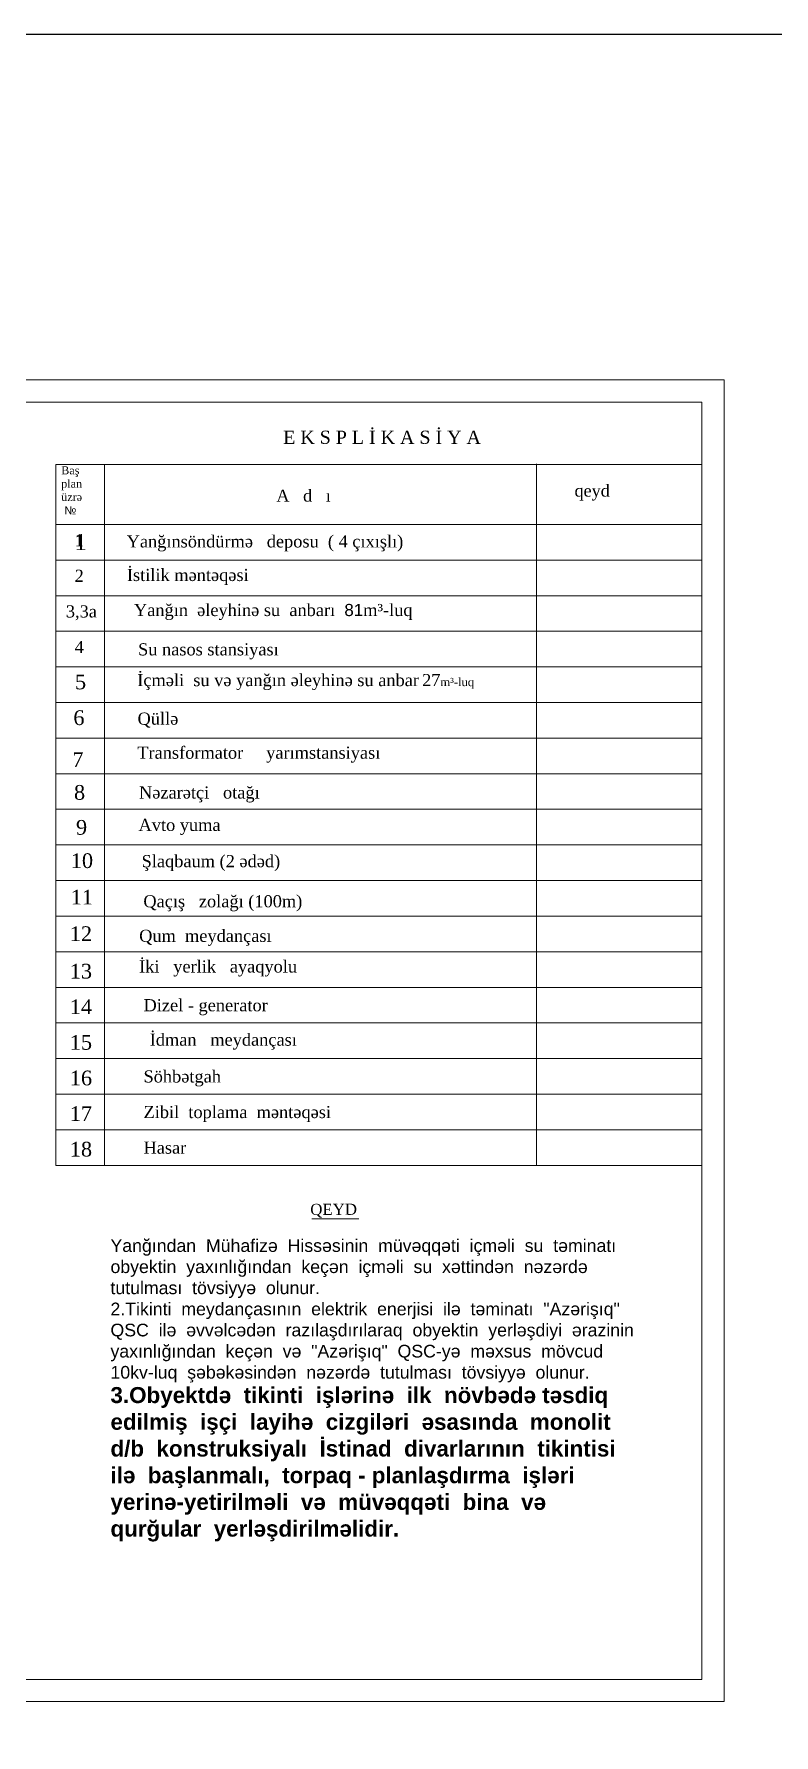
# Model space of a CAD drawing. Header units: feet. Extents: x 3381 to 682977, y 675186 to 4375217.
# Drawn here: x 682294.5 to 682460.7, y 4374834.3 to 4375216.5 of the extents above; entities that cross this region are included whole.
import ezdxf

# ---------------------------------------------------------------- set-up
doc = ezdxf.new("R2010")
doc.units = ezdxf.units.FT
doc.header["$MEASUREMENT"] = 0
doc.linetypes.add('DUZ', pattern=[0])
doc.layers.get('0').update_dxf_attribs({"linetype": 'CONTINUOUS'})
doc.layers.add('Layer8', color=7, linetype='CONTINUOUS')
doc.layers.add('ramka', color=7, linetype='CONTINUOUS')
doc.layers.add('rabit xt', color=7, linetype='CONTINUOUS', lineweight=13)
doc.layers.add('Su S1', color=5, linetype='CONTINUOUS', lineweight=60)
doc.styles.get("Standard").update_dxf_attribs({"font": 'arial.ttf', "height": 2})
doc.styles.add('style5', font='ariall.ttf', dxfattribs={"height": 400})
doc.styles.add('СГЕНЕРИР_СТИЛЬ_1', font='a3ar(la).ttf')

msp = doc.modelspace()

# ---------------------------------------------------------------- linework, layer by layer
at = {"color": 7, "lineweight": 9}
msp.add_line((682356.888, 4374950.353), (682367.416, 4374950.353), dxfattribs=at)
at = {"color": 3, "lineweight": 30}
msp.add_lwpolyline([(681859.132, 4375216.539), (682977.268, 4375216.539), (682977.268, 4374633.657), (681859.132, 4374633.657)], close=True, dxfattribs=at)
at = {"layer": 'rabit xt', "color": 7, "lineweight": 20, "ltscale": 0.3}
for points in [[(682029.484, 4375138.829), (682449.484, 4375138.829), (682449.484, 4374841.829)], [(682029.484, 4375138.829), (682029.484, 4374841.829), (682449.484, 4374841.829)]]:
    msp.add_lwpolyline(points, dxfattribs=at)
msp.add_lwpolyline([(682049.484, 4375133.829), (682444.484, 4375133.829), (682444.484, 4374846.829), (682049.484, 4374846.829)], close=True, dxfattribs=at)
at = {"layer": 'Su S1', "color": 0, "linetype": 'DUZ', "lineweight": 18, "ltscale": 0.6}
for p, q in [((682405.883, 4375119.81), (682299.388, 4375119.81)), ((682299.388, 4375119.81), (682299.388, 4374962.33)), ((682444.484, 4375119.81), (682299.495, 4375119.81)), ((682310.277, 4375119.81), (682310.277, 4375098.33)), ((682407.36, 4375119.932, -0.756), (682407.36, 4374962.33, -0.756)), ((682310.277, 4375109.783), (682310.277, 4374962.33)), ((682444.484, 4375106.331), (682299.495, 4375106.331)), ((682405.883, 4375106.331), (682299.495, 4375106.331)), ((682405.883, 4375098.33), (682299.388, 4375098.33)), ((682444.484, 4375098.33), (682299.495, 4375098.33)), ((682405.883, 4375090.33), (682299.388, 4375090.33)), ((682444.484, 4375090.33), (682299.495, 4375090.33)), ((682405.883, 4375082.33), (682299.388, 4375082.33)), ((682444.484, 4375082.33), (682299.495, 4375082.33)), ((682405.883, 4375074.33), (682299.388, 4375074.33)), ((682444.484, 4375074.33), (682299.495, 4375074.33)), ((682405.883, 4375066.33), (682299.388, 4375066.33)), ((682444.484, 4375066.33), (682299.495, 4375066.33)), ((682444.484, 4375058.33), (682299.495, 4375058.33)), ((682444.484, 4375050.33), (682299.495, 4375050.33)), ((682444.484, 4375042.33), (682299.495, 4375042.33)), ((682444.484, 4375034.33), (682299.495, 4375034.33)), ((682444.484, 4375026.33), (682299.495, 4375026.33)), ((682444.484, 4375018.33), (682299.495, 4375018.33)), ((682444.484, 4375010.33), (682299.388, 4375010.33)), ((682444.484, 4375002.33), (682299.388, 4375002.33)), ((682444.484, 4374994.33), (682299.388, 4374994.33)), ((682444.484, 4374986.33), (682299.388, 4374986.33)), ((682444.484, 4374978.33), (682299.388, 4374978.33)), ((682444.484, 4374970.33), (682299.388, 4374970.33)), ((682444.484, 4374962.33), (682299.388, 4374962.33))]:
    msp.add_line(p, q, dxfattribs=at)

# ---------------------------------------------------------------- texts
at = {"color": 38, "linetype": 'Continuous', "insert": (682356.009, 4374953.682, 69.458), "char_height": 1.3455, "width": 50.74489, "attachment_point": 1, "rotation": 0.22602}
msp.add_mtext('{\\fTimes New Roman|b0|i0|c238|p18;\\C256; \\H1.85805x;QEYD}', dxfattribs=at)
at = {"layer": 'Layer8', "color": 0, "lineweight": 18, "attachment_point": 1, "style": 'style5'}
for s, insert, char_height, width in [('{\\fTimes New Roman|b0|i0|c238|p18;1}', (682303.6, 4375104.169), 2.72773, 148.91336), ('{\\fTimes New Roman|b0|i0|c238|p18;1}', (682303.6, 4375104.169), 3.59424, 148.91336), ('{\\fTimes New Roman|b0|i0|c238|p18;2}', (682303.6, 4375096.169), 2.72773, 148.91336), ('{\\fTimes New Roman|b0|i0|c238|p18;3,3a}', (682301.632, 4375088.169), 2.72773, 148.91336), ('{\\fTimes New Roman|b0|i0|c238|p18;4}', (682303.6, 4375080.169), 2.72773, 148.91336), ('{\\fTimes New Roman|b0|i0|c238|p18;5}', (682303.681, 4375072.605), 3.30634, 136.98552), ('{\\fTimes New Roman|b0|i0|c238|p18;\\H1.1111x;6\\H0.9x; }', (682303.319, 4375064.583), 2.97571, 123.28696), ('{\\fTimes New Roman|b0|i0|c238|p18;7 }', (682303.092, 4375055.167), 3.30634, 136.98552), ('{\\fTimes New Roman|b0|i0|c238|p18;8  }', (682303.459, 4375047.784), 3.30634, 136.98552), ('{\\fTimes New Roman|b0|i0|c238|p18;9  }', (682303.908, 4375039.936), 3.30634, 136.98552), ('{\\fTimes New Roman|b0|i0|c238|p18;10  }', (682302.749, 4375032.445), 3.30634, 136.98552), ('{\\fTimes New Roman|b0|i0|c0|p18;1\\fTimes New Roman|b0|i0|c238|p18;1 }', (682302.725, 4375024.255), 3.30634, 136.98552), ('{\\fTimes New Roman|b0|i0|c0|p18;1\\fTimes New Roman|b0|i0|c238|p18;2 }', (682302.521, 4375016.047), 3.30634, 136.98552), ('{\\fTimes New Roman|b0|i0|c0|p18;1\\fTimes New Roman|b0|i0|c238|p18;3 }', (682302.521, 4375007.623), 3.30634, 136.98552), ('{\\fTimes New Roman|b0|i0|c0|p18;1\\fTimes New Roman|b0|i0|c238|p18;4 }', (682302.521, 4374999.623), 3.30634, 136.98552), ('{\\fTimes New Roman|b0|i0|c0|p18;1\\fTimes New Roman|b0|i0|c238|p18;5 }', (682302.521, 4374991.623), 3.30634, 136.98552), ('{\\fTimes New Roman|b0|i0|c0|p18;1\\fTimes New Roman|b0|i0|c238|p18;6 }', (682302.521, 4374983.623), 3.30634, 136.98552), ('{\\fTimes New Roman|b0|i0|c0|p18;1\\fTimes New Roman|b0|i0|c238|p18;7 }', (682302.521, 4374975.623), 3.30634, 136.98552), ('{\\fTimes New Roman|b0|i0|c0|p18;1\\fTimes New Roman|b0|i0|c238|p18;8 }', (682302.521, 4374967.623), 3.30634, 136.98552)]:
    msp.add_mtext(s, dxfattribs=dict(at, insert=insert, char_height=char_height, width=width))
at = {"layer": 'ramka', "color": 0, "lineweight": 13, "ltscale": 0.4, "insert": (682350.433, 4375127.419, 697.744), "char_height": 2.965248, "width": 150.37035, "attachment_point": 1, "style": 'СГЕНЕРИР_СТИЛЬ_1'}
msp.add_mtext('{\\fTimes New Roman|b0|i0|c204|p18;E K S P L \\fTimes New Roman|b0|i0|c238|p18;İ\\fTimes New Roman|b0|i0|c204|p18; K A S \\fTimes New Roman|b0|i0|c238|p18;İ\\fTimes New Roman|b0|i0|c204|p18; Y A}', dxfattribs=at)
at = {"layer": 'ramka', "color": 0, "lineweight": 13, "ltscale": 0.4, "attachment_point": 1}
for s, insert, char_height, width in [('{\\fTimes New Roman|b0|i0|c238|p18;Baş\\Pplan\\Püzrə\\P} №', (682300.596, 4375119.4), 1.79712, 40.46868), ('{\\fTimes New Roman|b0|i0|c238|p18;Baş\\Pplan\\Püzrə\\P} №', (682300.596, 4375119.4), 1.79712, 40.46868), ('{\\fTimes New Roman|b0|i0|c0|p18;A   d   \\fTimes New Roman|b0|i0|c238|p18;ı}', (682348.913, 4375114.161), 2.69568, 40.46868), ('{\\fTimes New Roman|b0|i0|c238|p18;qeyd}', (682415.871, 4375115.286, -0.756), 2.69568, 40.46868), ('{\\fTimes New Roman|b0|i0|c238|p18;Yanğınsöndürmə   deposu  ( 4\\fTimes New Roman|b0|i0|c162|p18; \\fTimes New Roman|b0|i0|c238|p18;çıxışlı)}', (682315.281, 4375103.9, 24.952), 2.727734, 69.91134), ('{\\fTimes New Roman|b0|i0|c238|p18; İstilik məntəqəsi }', (682314.313, 4375096.356, -716.5), 2.72773, 106.02881), ('{\\fTimes New Roman|b0|i0|c238|p18;Yanğın  əleyhinə su  anbarı  \\fArial|b0|i0|c238|p34;81\\fTimes New Roman|b0|i0|c238|p18;m³-luq}', (682316.925, 4375088.488), 2.727734, 100.67233), ('{\\fTimes New Roman|b0|i0|c238|p18;Su nasos stansiyası}', (682317.846, 4375079.645), 2.72773, 100.67233), ('{\\fArial|b0|i0|c238|p34;   \\fTimes New Roman|b0|i0|c238|p18; İçməli  su və yanğın əleyhinə su anbar\\H0.68182x; \\H1.46666x;27\\H0.68182x;m³-luq}', (682313.464, 4375072.738), 2.727734, 100.67233), ('{\\fTimes New Roman|b0|i0|c238|p18;Qüllə}', (682317.73, 4375064.077, -716.5), 2.72773, 90.6051), ('{\\fTimes New Roman|b0|i0|c238|p18;Transformator     yarımstansiyası}', (682317.676, 4375056.428), 2.72773, 100.67233), ('{\\fTimes New Roman|b0|i0|c238|p18;Nəzarətçi   otağı}', (682318.055, 4375047.482), 2.72773, 100.67233), ('{\\fTimes New Roman|b0|i0|c238|p18;Avto yuma}', (682317.959, 4375040.197), 2.72773, 100.67233), ('{\\fTimes New Roman|b0|i0|c238|p18;Şlaqbaum (2 ədəd)}', (682318.646, 4375032.052), 2.72773, 100.67233), ('{\\fTimes New Roman|b0|i0|c238|p18;Qaçış   zolağı (100m)}', (682319.038, 4375023.038, -35.931), 2.72773, 90.6051), ('{\\fTimes New Roman|b0|i0|c238|p18;Qum  meydançası}', (682318.096, 4375015.276), 2.72773, 100.67233), ('{\\fTimes New Roman|b0|i0|c238|p18;İki   yerlik   ayaqyolu}', (682318.086, 4375008.387), 2.72773, 64.53355), ('{\\fTimes New Roman|b0|i0|c238|p18;Dizel - generator}', (682319.074, 4374999.679), 2.72773, 64.53355), ('{\\fTimes New Roman|b0|i0|c238|p18;İdman   meydançası}', (682320.455, 4374991.943, -10.486), 2.72773, 46.53862), ('{\\fTimes New Roman|b0|i0|c238|p18;Söhbətgah}', (682319.074, 4374983.679), 2.72773, 64.53355), ('{\\fTimes New Roman|b0|i0|c238|p18;Zibil  toplama  məntəqəsi}', (682319.074, 4374975.679), 2.72773, 64.53355), ('{\\fTimes New Roman|b0|i0|c238|p18;Hasar}', (682319.074, 4374967.679), 2.72773, 64.53355)]:
    msp.add_mtext(s, dxfattribs=dict(at, insert=insert, char_height=char_height, width=width))
at = {"layer": 'ramka', "color": 7, "lineweight": 13, "ltscale": 0.4, "insert": (682311.649, 4374945.727, 39.25), "char_height": 2.46356, "width": 120.14888, "attachment_point": 1}
msp.add_mtext('{\\fArial|b0|i0|c238|p34;\\H1.1553x;Yanğından  Mühafizə  Hissəsinin  müvəqqəti  içməli  su  təminatı  obyektin  yaxınlığından  keçən  içməli  su  xəttindən  nəzərdə  tutulması  tövsiyyə  olunur.  \\fArial|b0|i0|c204|p34;\\P2.\\fArial|b0|i0|c238|p34;Tikinti  meydançasının  elektrik  enerjisi  ilə  təminatı  "Azərişıq" QSC  ilə  əvvəlcədən  razılaşdırılaraq  obyektin  yerləşdiyi  ərazinin  yaxınlığından  keçən  və  "Azərişıq"  QSC-yə  məxsus  mövcud  10kv-luq  şəbəkəsindən  nəzərdə  tutulması  tövsiyyə  olunur.\\fArial|b0|i0|c204|p34;\\P\\fArial|b1|i0|c204|p34;\\H1.26487x;3.Obyekt\\fArial|b1|i0|c238|p34;də  tikinti  işlərinə  ilk  növbədə təsdiq  edilmiş  işçi  layihə  cizgiləri  əsasında  monolit  d/b  konstruksiyalı  İstinad  divarlarının  tikintisi  ilə  başlanmalı,  torpaq - planlaşdırma  işləri  yerinə-yetirilməli  və  müvəqqəti  bina  və  qurğular  yerləşdirilməlidir.}', dxfattribs=at)

doc.saveas('drawing.dxf')
